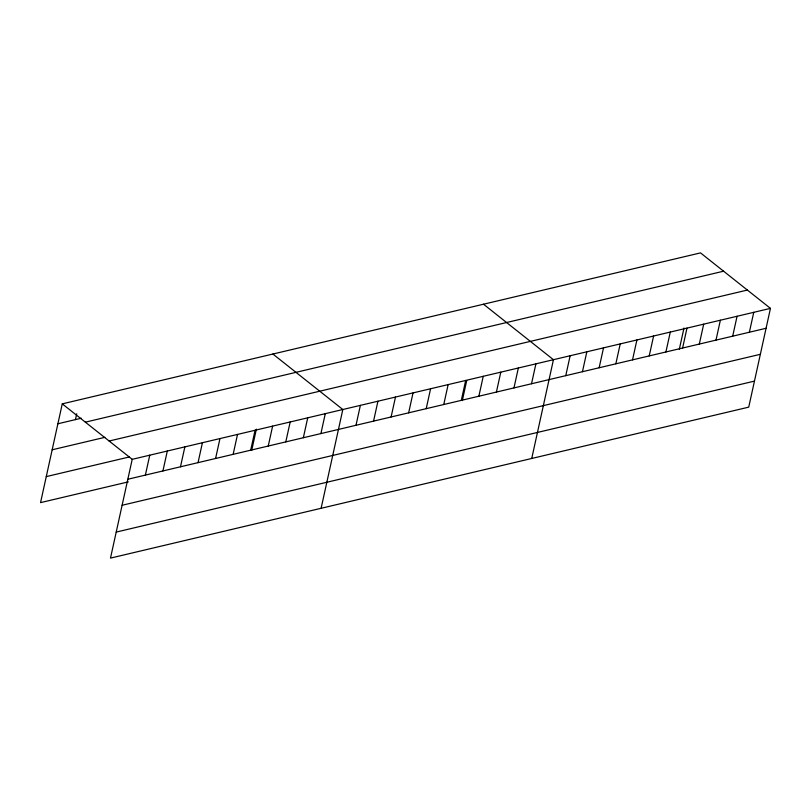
<?xml version="1.0" encoding="UTF-8"?>
<svg xmlns="http://www.w3.org/2000/svg" width="811" height="811" viewBox="0 0 811 811"><rect width="100%" height="100%" fill="white"/><g stroke="black" fill="none" stroke-linecap="round" stroke-linejoin="round"><path stroke-width="1.22" d="M62.265 403.858L132.213 459.33L110.489 558.11L748.735 407.142L770.45 308.373L700.511 252.89L62.265 403.858L40.55 502.627L128.31 481.876M75.443 419.622L76.731 413.762M145.382 475.094L149.761 455.184M162.93 470.948L167.309 451.028M180.488 466.791L184.867 446.881M198.036 462.645L202.415 442.725M215.584 458.489L219.963 438.579M233.142 454.342L237.522 434.422M250.69 450.186L255.07 430.276M251.694 450.45L256.367 429.151M268.248 446.04L272.618 426.12M285.796 441.883L290.176 421.973M303.344 437.737L307.724 417.817M320.903 433.581L325.282 413.671M321.115 508.294L342.83 409.514L272.891 354.032M355.999 425.278L360.378 405.368M373.557 421.132L377.936 401.212M391.105 416.976L395.484 397.066M408.653 412.829L413.032 392.909M426.211 408.673L430.59 388.753M443.759 404.517L448.138 384.607M461.307 400.37L465.686 380.45M462.311 400.624L466.73 380.521M478.865 396.214L483.244 376.304M496.413 392.068L500.792 372.148M513.971 387.911L518.341 368.001M531.519 383.765L535.899 363.845M531.732 458.468L553.447 359.699L483.508 304.216M565.764 375.665L570.143 355.745M582.45 371.712L586.829 351.802M599.147 367.768L603.526 347.848M615.843 363.815L620.222 343.905M632.529 359.871L636.909 339.951M649.226 355.917L653.605 336.007M665.912 351.974L670.292 332.054M679.314 349.298L683.997 328.009M682.609 348.02L686.988 328.11M699.305 344.077L703.684 324.157M715.991 340.133L720.371 320.213M732.688 336.18L737.067 316.27M749.374 332.236L753.754 312.316M57.885 423.768L81.293 418.233M85.348 422.166L723.584 271.198M52.168 449.791L104.822 437.342M109.13 441.022L747.367 290.064M46.268 476.604L129.354 456.958M132.213 459.33L770.45 308.373M127.834 479.25L766.071 328.283M122.106 505.273L760.353 354.306M116.216 532.087L754.453 381.119"/></g></svg>
